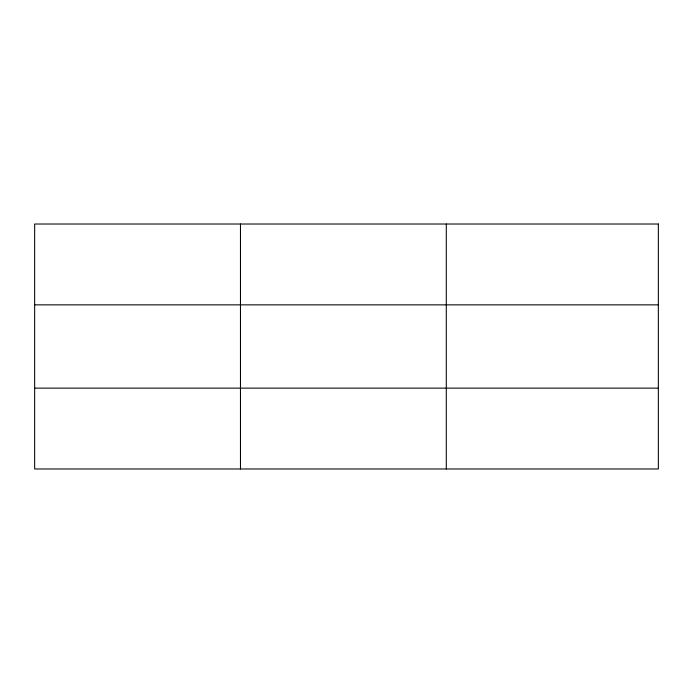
<?xml version="1.0" encoding="UTF-8"?>
<svg xmlns="http://www.w3.org/2000/svg" width="693" height="693" viewBox="0 0 693 693"><rect width="100%" height="100%" fill="white"/><g stroke="black" fill="none" stroke-linecap="round" stroke-linejoin="round"><path stroke-width="1.04" d="M240.471 468.979L240.471 224.021M446.292 468.979L446.292 224.021M34.65 304.859L658.35 304.859M34.65 388.141L658.35 388.141M658.35 224.021L658.35 468.979L34.65 468.979L34.65 224.021L658.35 224.021"/></g></svg>
